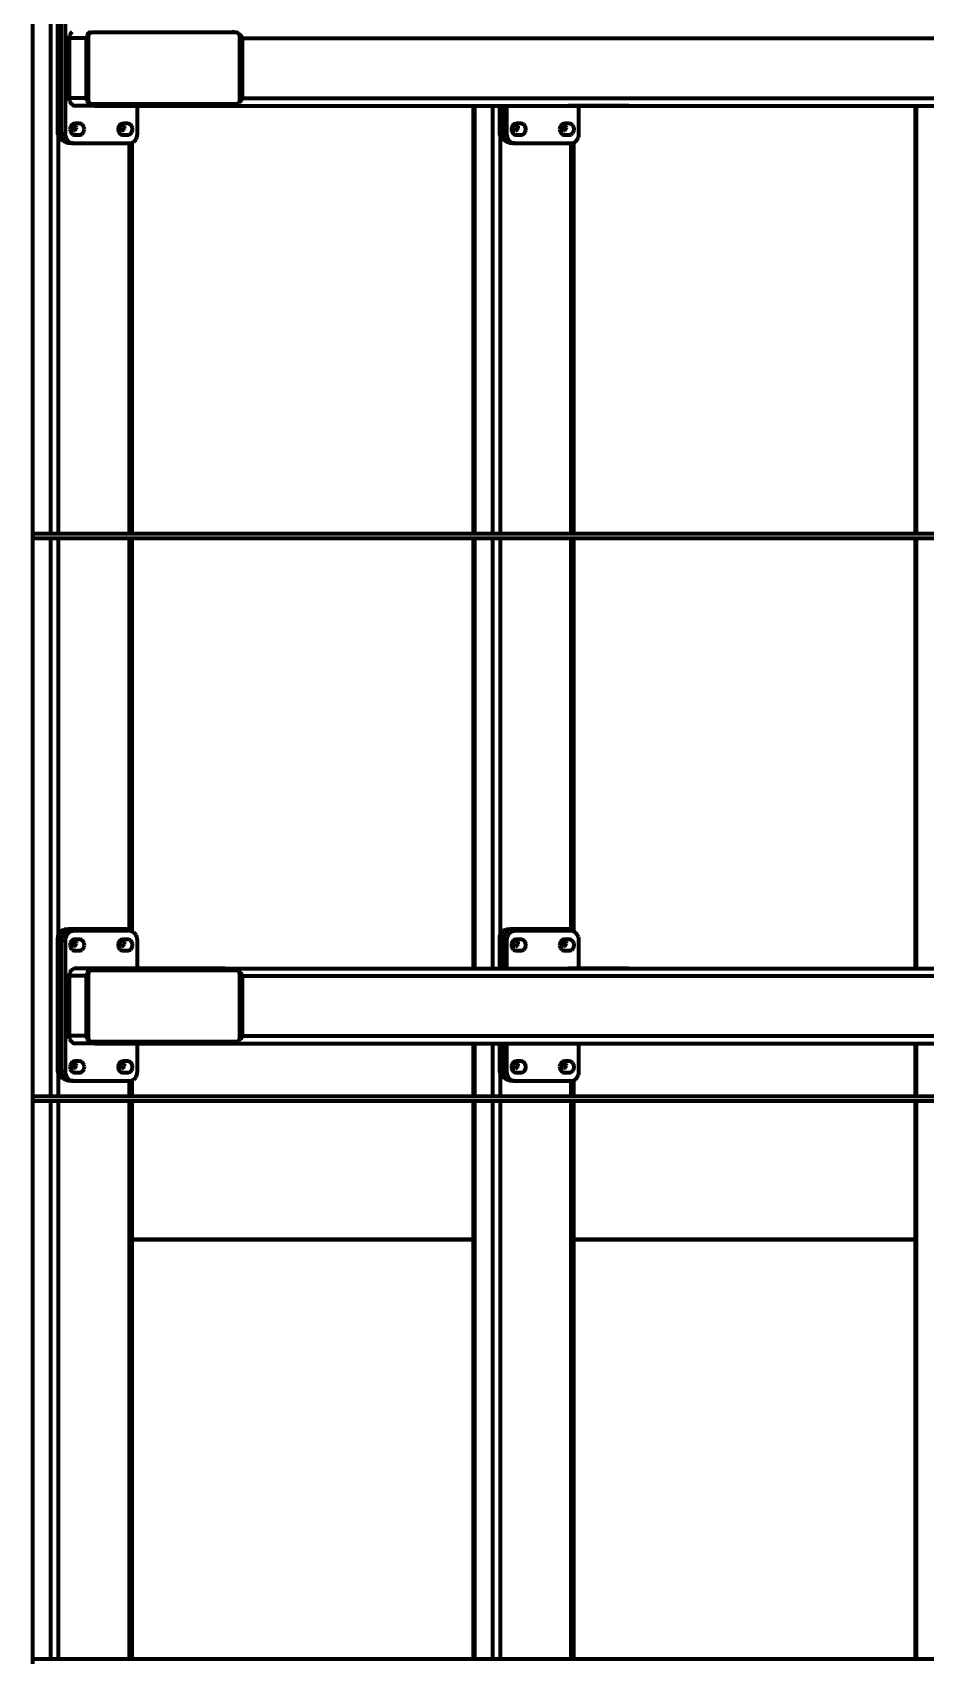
# Model space of a CAD drawing. Header units: millimetres. Extents: x 0 to 594, y 0 to 420.
# Drawn here: x 124.27 to 143.32, y 292.4 to 327.14 of the extents above; entities that cross this region are included whole.
import ezdxf

# ---------------------------------------------------------------- set-up
doc = ezdxf.new("R2010")
doc.units = ezdxf.units.MM

msp = doc.modelspace()

# ---------------------------------------------------------------- linework, layer by layer
at = {"color": 1, "lineweight": 70}
for p, q in [((124.271, 328.35), (124.271, 316.45)), ((124.662, 316.45), (124.662, 328.35)), ((124.81, 325.02), (124.81, 327.82)), ((124.882, 324.98), (124.882, 327.78)), ((124.965, 327.78), (124.965, 324.98)), ((125.053, 327.052), (125.051, 327.02)), ((125.051, 327.02), (125.051, 325.74)), ((125.415, 327.02), (125.051, 327.02)), ((125.061, 327.082), (125.053, 327.052)), ((125.074, 327.109), (125.061, 327.082)), ((125.091, 327.134), (125.074, 327.109)), ((125.112, 327.154), (125.091, 327.134)), ((125.418, 327.052), (125.415, 327.02)), ((125.415, 327.02), (125.415, 325.74)), ((125.429, 327.082), (125.418, 327.052)), ((125.446, 327.109), (125.429, 327.082)), ((125.469, 327.134), (125.446, 327.109)), ((125.461, 327.091), (125.455, 327.06)), ((125.455, 327.06), (125.455, 325.7)), ((125.478, 327.117), (125.461, 327.091)), ((125.497, 327.154), (125.469, 327.134)), ((125.504, 327.134), (125.478, 327.117)), ((125.535, 327.14), (125.504, 327.134)), ((128.615, 327.14), (125.535, 327.14)), ((126.398, 327.18), (126.398, 327.14)), ((126.398, 327.14), (126.398, 327.18)), ((128.598, 327.14), (128.533, 327.158)), ((128.645, 327.134), (128.615, 327.14)), ((128.671, 327.117), (128.645, 327.134)), ((128.688, 327.091), (128.671, 327.117)), ((128.71, 327.086), (128.681, 327.105)), ((128.695, 327.06), (128.688, 327.091)), ((128.695, 325.7), (128.695, 327.06)), ((128.731, 327.065), (128.71, 327.086)), ((128.744, 327.043), (128.731, 327.065)), ((128.749, 327.02), (128.744, 327.043)), ((128.749, 325.74), (128.749, 327.02)), ((128.749, 327.02), (159.616, 327.02)), ((125.051, 325.74), (125.053, 325.709)), ((125.415, 325.74), (125.051, 325.74)), ((125.053, 325.709), (125.061, 325.679)), ((125.061, 325.679), (125.074, 325.652)), ((125.074, 325.652), (125.091, 325.627)), ((125.091, 325.627), (125.112, 325.607)), ((125.112, 325.607), (125.135, 325.593)), ((125.135, 325.593), (125.161, 325.584)), ((125.161, 325.584), (125.188, 325.58)), ((125.601, 325.58), (125.188, 325.58)), ((125.415, 325.74), (125.418, 325.709)), ((125.418, 325.709), (125.429, 325.679)), ((125.429, 325.679), (125.446, 325.652)), ((125.446, 325.652), (125.469, 325.627)), ((125.455, 325.7), (125.461, 325.67)), ((125.461, 325.67), (125.478, 325.644)), ((125.469, 325.627), (125.497, 325.607)), ((125.478, 325.644), (125.504, 325.627)), ((125.497, 325.607), (125.53, 325.593)), ((125.504, 325.627), (125.535, 325.62)), ((125.53, 325.593), (125.565, 325.584)), ((125.535, 325.62), (128.615, 325.62)), ((125.565, 325.584), (125.601, 325.58)), ((125.601, 325.58), (126.398, 325.58)), ((126.398, 325.62), (126.398, 325.58)), ((126.398, 325.58), (126.398, 325.62)), ((126.398, 325.58), (128.302, 325.58)), ((126.508, 324.98), (126.508, 325.58)), ((128.302, 325.58), (128.382, 325.583)), ((128.302, 325.58), (159.616, 325.58)), ((128.382, 325.583), (128.46, 325.591)), ((128.46, 325.591), (128.533, 325.603)), ((128.533, 325.603), (128.598, 325.62)), ((128.615, 325.62), (128.645, 325.627)), ((128.645, 325.627), (128.671, 325.644)), ((128.671, 325.644), (128.688, 325.67)), ((128.681, 325.656), (128.71, 325.675)), ((128.688, 325.67), (128.695, 325.7)), ((128.71, 325.675), (128.731, 325.696)), ((128.731, 325.696), (128.744, 325.718)), ((128.744, 325.718), (128.749, 325.74)), ((128.749, 325.74), (159.616, 325.74)), ((133.683, 316.45), (133.683, 325.58)), ((133.7, 325.58), (133.7, 316.45)), ((134.091, 316.45), (134.091, 325.58)), ((134.239, 325.02), (134.239, 325.58)), ((134.305, 324.98), (134.305, 325.58)), ((134.387, 325.58), (134.387, 324.98)), ((136.996, 325.58), (135.707, 325.58)), ((135.93, 324.98), (135.93, 325.58)), ((143.111, 316.45), (143.111, 325.58)), ((143.129, 325.58), (143.129, 316.45)), ((125.113, 325.18), (125.098, 325.165)), ((125.128, 325.181), (125.11, 325.166)), ((125.131, 325.191), (125.113, 325.18)), ((125.149, 325.185), (125.128, 325.181)), ((125.15, 325.198), (125.131, 325.191)), ((125.171, 325.181), (125.149, 325.185)), ((125.171, 325.2), (125.15, 325.198)), ((125.273, 325.2), (125.171, 325.2)), ((125.189, 325.166), (125.171, 325.181)), ((125.293, 325.198), (125.273, 325.2)), ((125.313, 325.191), (125.293, 325.198)), ((125.331, 325.18), (125.313, 325.191)), ((125.346, 325.165), (125.331, 325.18)), ((126.142, 325.18), (126.126, 325.165)), ((126.157, 325.181), (126.139, 325.166)), ((126.16, 325.191), (126.142, 325.18)), ((126.178, 325.185), (126.157, 325.181)), ((126.179, 325.198), (126.16, 325.191)), ((126.199, 325.181), (126.178, 325.185)), ((126.199, 325.2), (126.179, 325.198)), ((126.302, 325.2), (126.199, 325.2)), ((126.217, 325.166), (126.199, 325.181)), ((126.322, 325.198), (126.302, 325.2)), ((126.341, 325.191), (126.322, 325.198)), ((126.359, 325.18), (126.341, 325.191)), ((126.375, 325.165), (126.359, 325.18)), ((134.536, 325.18), (134.52, 325.165)), ((134.553, 325.191), (134.536, 325.18)), ((134.557, 325.181), (134.539, 325.166)), ((134.573, 325.198), (134.553, 325.191)), ((134.578, 325.185), (134.557, 325.181)), ((134.593, 325.2), (134.573, 325.198)), ((134.6, 325.181), (134.578, 325.185)), ((134.696, 325.2), (134.593, 325.2)), ((134.618, 325.166), (134.6, 325.181)), ((134.716, 325.198), (134.696, 325.2)), ((134.735, 325.191), (134.716, 325.198)), ((134.753, 325.18), (134.735, 325.191)), ((134.768, 325.165), (134.753, 325.18)), ((135.564, 325.18), (135.549, 325.165)), ((135.582, 325.191), (135.564, 325.18)), ((135.586, 325.181), (135.567, 325.166)), ((135.601, 325.198), (135.582, 325.191)), ((135.607, 325.185), (135.586, 325.181)), ((135.621, 325.2), (135.601, 325.198)), ((135.628, 325.181), (135.607, 325.185)), ((135.724, 325.2), (135.621, 325.2)), ((135.646, 325.166), (135.628, 325.181)), ((135.744, 325.198), (135.724, 325.2)), ((135.764, 325.191), (135.744, 325.198)), ((135.781, 325.18), (135.764, 325.191)), ((135.797, 325.165), (135.781, 325.18)), ((124.812, 324.986), (124.81, 325.02)), ((124.81, 325.02), (124.882, 325.02)), ((124.82, 324.954), (124.812, 324.986)), ((124.832, 324.922), (124.82, 324.954)), ((124.827, 316.45), (124.827, 324.933)), ((124.848, 324.894), (124.832, 324.922)), ((124.869, 324.87), (124.848, 324.894)), ((124.892, 324.85), (124.869, 324.87)), ((124.886, 324.941), (124.882, 324.98)), ((124.882, 324.98), (124.965, 324.98)), ((124.895, 324.904), (124.886, 324.941)), ((124.918, 324.834), (124.892, 324.85)), ((124.911, 324.869), (124.895, 324.904)), ((124.933, 324.839), (124.911, 324.869)), ((124.946, 324.825), (124.918, 324.834)), ((124.959, 324.814), (124.933, 324.839)), ((124.965, 324.98), (124.968, 324.941)), ((124.968, 324.941), (124.978, 324.904)), ((124.978, 324.904), (124.994, 324.869)), ((124.994, 324.869), (125.015, 324.839)), ((125.015, 324.839), (125.041, 324.814)), ((125.07, 325.104), (125.068, 325.08)), ((125.068, 325.08), (125.07, 325.057)), ((125.076, 325.126), (125.07, 325.104)), ((125.07, 325.057), (125.076, 325.035)), ((125.085, 325.147), (125.076, 325.126)), ((125.076, 325.035), (125.085, 325.014)), ((125.098, 325.165), (125.085, 325.147)), ((125.085, 325.014), (125.098, 324.996)), ((125.098, 325.145), (125.094, 325.12)), ((125.094, 325.12), (125.098, 325.096)), ((125.11, 325.166), (125.098, 325.145)), ((125.098, 325.096), (125.11, 325.075)), ((125.098, 324.996), (125.113, 324.981)), ((125.108, 325.164), (125.119, 325.144)), ((125.119, 325.097), (125.108, 325.077)), ((125.11, 325.075), (125.128, 325.06)), ((125.113, 324.981), (125.131, 324.97)), ((125.119, 325.144), (125.123, 325.12)), ((125.123, 325.12), (125.119, 325.097)), ((125.128, 325.06), (125.149, 325.055)), ((125.131, 324.97), (125.15, 324.963)), ((125.149, 325.055), (125.171, 325.06)), ((125.15, 324.963), (125.171, 324.96)), ((125.171, 325.06), (125.189, 325.075)), ((125.171, 324.96), (125.273, 324.96)), ((125.201, 325.145), (125.189, 325.166)), ((125.189, 325.075), (125.201, 325.096)), ((125.205, 325.12), (125.201, 325.145)), ((125.201, 325.096), (125.205, 325.12)), ((125.273, 324.96), (125.293, 324.963)), ((125.293, 324.963), (125.313, 324.97)), ((125.313, 324.97), (125.331, 324.981)), ((125.331, 324.981), (125.346, 324.996)), ((125.359, 325.147), (125.346, 325.165)), ((125.346, 324.996), (125.359, 325.014)), ((125.368, 325.126), (125.359, 325.147)), ((125.359, 325.014), (125.368, 325.035)), ((125.374, 325.104), (125.368, 325.126)), ((125.368, 325.035), (125.374, 325.057)), ((125.376, 325.08), (125.374, 325.104)), ((125.374, 325.057), (125.376, 325.08)), ((126.098, 325.104), (126.096, 325.08)), ((126.096, 325.08), (126.098, 325.057)), ((126.104, 325.126), (126.098, 325.104)), ((126.098, 325.057), (126.104, 325.035)), ((126.114, 325.147), (126.104, 325.126)), ((126.104, 325.035), (126.114, 325.014)), ((126.126, 325.165), (126.114, 325.147)), ((126.114, 325.014), (126.126, 324.996)), ((126.127, 325.145), (126.122, 325.12)), ((126.122, 325.12), (126.127, 325.096)), ((126.126, 324.996), (126.142, 324.981)), ((126.139, 325.166), (126.127, 325.145)), ((126.127, 325.096), (126.139, 325.075)), ((126.137, 325.164), (126.148, 325.144)), ((126.148, 325.097), (126.137, 325.077)), ((126.139, 325.075), (126.157, 325.06)), ((126.142, 324.981), (126.16, 324.97)), ((126.148, 325.144), (126.151, 325.12)), ((126.151, 325.12), (126.148, 325.097)), ((126.157, 325.06), (126.178, 325.055)), ((126.16, 324.97), (126.179, 324.963)), ((126.178, 325.055), (126.199, 325.06)), ((126.179, 324.963), (126.199, 324.96)), ((126.199, 325.06), (126.217, 325.075)), ((126.199, 324.96), (126.302, 324.96)), ((126.229, 325.145), (126.217, 325.166)), ((126.217, 325.075), (126.229, 325.096)), ((126.234, 325.12), (126.229, 325.145)), ((126.229, 325.096), (126.234, 325.12)), ((126.302, 324.96), (126.322, 324.963)), ((126.322, 324.963), (126.341, 324.97)), ((126.341, 324.97), (126.359, 324.981)), ((126.359, 324.981), (126.375, 324.996)), ((126.388, 325.147), (126.375, 325.165)), ((126.375, 324.996), (126.388, 325.014)), ((126.397, 325.126), (126.388, 325.147)), ((126.388, 325.014), (126.397, 325.035)), ((126.403, 325.104), (126.397, 325.126)), ((126.397, 325.035), (126.403, 325.057)), ((126.405, 325.08), (126.403, 325.104)), ((126.403, 325.057), (126.405, 325.08)), ((126.432, 324.814), (126.458, 324.839)), ((126.458, 324.839), (126.479, 324.869)), ((126.479, 324.869), (126.495, 324.904)), ((126.495, 324.904), (126.504, 324.941)), ((126.504, 324.941), (126.508, 324.98)), ((134.241, 324.988), (134.239, 325.02)), ((134.239, 325.02), (134.305, 325.02)), ((134.248, 324.956), (134.241, 324.988)), ((134.259, 324.926), (134.248, 324.956)), ((134.256, 316.45), (134.256, 324.933)), ((134.274, 324.899), (134.259, 324.926)), ((134.293, 324.874), (134.274, 324.899)), ((134.315, 324.854), (134.293, 324.874)), ((134.308, 324.941), (134.305, 324.98)), ((134.305, 324.98), (134.387, 324.98)), ((134.318, 324.904), (134.308, 324.941)), ((134.339, 324.838), (134.315, 324.854)), ((134.333, 324.869), (134.318, 324.904)), ((134.355, 324.839), (134.333, 324.869)), ((134.366, 324.827), (134.339, 324.838)), ((134.381, 324.814), (134.355, 324.839)), ((134.387, 324.98), (134.39, 324.941)), ((134.39, 324.941), (134.4, 324.904)), ((134.4, 324.904), (134.416, 324.869)), ((134.416, 324.869), (134.437, 324.839)), ((134.437, 324.839), (134.463, 324.814)), ((134.492, 325.104), (134.49, 325.08)), ((134.49, 325.08), (134.492, 325.057)), ((134.498, 325.126), (134.492, 325.104)), ((134.492, 325.057), (134.498, 325.035)), ((134.507, 325.147), (134.498, 325.126)), ((134.498, 325.035), (134.507, 325.014)), ((134.52, 325.165), (134.507, 325.147)), ((134.507, 325.014), (134.52, 324.996)), ((134.52, 324.996), (134.536, 324.981)), ((134.527, 325.145), (134.523, 325.12)), ((134.523, 325.12), (134.527, 325.096)), ((134.539, 325.166), (134.527, 325.145)), ((134.527, 325.096), (134.539, 325.075)), ((134.536, 324.981), (134.553, 324.97)), ((134.537, 325.164), (134.548, 325.144)), ((134.548, 325.097), (134.537, 325.077)), ((134.539, 325.075), (134.557, 325.06)), ((134.548, 325.144), (134.552, 325.12)), ((134.552, 325.12), (134.548, 325.097)), ((134.553, 324.97), (134.573, 324.963)), ((134.557, 325.06), (134.578, 325.055)), ((134.573, 324.963), (134.593, 324.96)), ((134.578, 325.055), (134.6, 325.06)), ((134.593, 324.96), (134.696, 324.96)), ((134.6, 325.06), (134.618, 325.075)), ((134.63, 325.145), (134.618, 325.166)), ((134.618, 325.075), (134.63, 325.096)), ((134.634, 325.12), (134.63, 325.145)), ((134.63, 325.096), (134.634, 325.12)), ((134.696, 324.96), (134.716, 324.963)), ((134.716, 324.963), (134.735, 324.97)), ((134.735, 324.97), (134.753, 324.981)), ((134.753, 324.981), (134.768, 324.996)), ((134.781, 325.147), (134.768, 325.165)), ((134.768, 324.996), (134.781, 325.014)), ((134.791, 325.126), (134.781, 325.147)), ((134.781, 325.014), (134.791, 325.035)), ((134.796, 325.104), (134.791, 325.126)), ((134.791, 325.035), (134.796, 325.057)), ((134.798, 325.08), (134.796, 325.104)), ((134.796, 325.057), (134.798, 325.08)), ((135.52, 325.104), (135.518, 325.08)), ((135.518, 325.08), (135.52, 325.057)), ((135.526, 325.126), (135.52, 325.104)), ((135.52, 325.057), (135.526, 325.035)), ((135.536, 325.147), (135.526, 325.126)), ((135.526, 325.035), (135.536, 325.014)), ((135.549, 325.165), (135.536, 325.147)), ((135.536, 325.014), (135.549, 324.996)), ((135.549, 324.996), (135.564, 324.981)), ((135.555, 325.145), (135.551, 325.12)), ((135.551, 325.12), (135.555, 325.096)), ((135.567, 325.166), (135.555, 325.145)), ((135.555, 325.096), (135.567, 325.075)), ((135.564, 324.981), (135.582, 324.97)), ((135.566, 325.164), (135.576, 325.144)), ((135.576, 325.097), (135.566, 325.077)), ((135.567, 325.075), (135.586, 325.06)), ((135.576, 325.144), (135.58, 325.12)), ((135.58, 325.12), (135.576, 325.097)), ((135.582, 324.97), (135.601, 324.963)), ((135.586, 325.06), (135.607, 325.055)), ((135.601, 324.963), (135.621, 324.96)), ((135.607, 325.055), (135.628, 325.06)), ((135.621, 324.96), (135.724, 324.96)), ((135.628, 325.06), (135.646, 325.075)), ((135.658, 325.145), (135.646, 325.166)), ((135.646, 325.075), (135.658, 325.096)), ((135.663, 325.12), (135.658, 325.145)), ((135.658, 325.096), (135.663, 325.12)), ((135.724, 324.96), (135.744, 324.963)), ((135.744, 324.963), (135.764, 324.97)), ((135.764, 324.97), (135.781, 324.981)), ((135.781, 324.981), (135.797, 324.996)), ((135.81, 325.147), (135.797, 325.165)), ((135.797, 324.996), (135.81, 325.014)), ((135.819, 325.126), (135.81, 325.147)), ((135.81, 325.014), (135.819, 325.035)), ((135.825, 325.104), (135.819, 325.126)), ((135.819, 325.035), (135.825, 325.057)), ((135.827, 325.08), (135.825, 325.104)), ((135.825, 325.057), (135.827, 325.08)), ((135.854, 324.814), (135.88, 324.839)), ((135.88, 324.839), (135.901, 324.869)), ((135.901, 324.869), (135.917, 324.904)), ((135.917, 324.904), (135.927, 324.941)), ((135.927, 324.941), (135.93, 324.98)), ((124.988, 324.796), (124.959, 324.814)), ((125.02, 324.784), (124.988, 324.796)), ((125.054, 324.78), (125.02, 324.784)), ((125.041, 324.814), (125.071, 324.796)), ((125.136, 324.78), (125.054, 324.78)), ((125.071, 324.796), (125.103, 324.784)), ((125.103, 324.784), (125.136, 324.78)), ((125.136, 324.78), (126.336, 324.78)), ((126.254, 324.78), (126.254, 324.78)), ((126.336, 324.78), (126.37, 324.784)), ((126.336, 316.45), (126.336, 324.78)), ((126.37, 324.784), (126.402, 324.796)), ((126.377, 316.45), (126.377, 324.786)), ((126.394, 316.45), (126.394, 324.792)), ((126.402, 324.796), (126.432, 324.814)), ((134.41, 324.796), (134.381, 324.814)), ((134.443, 324.784), (134.41, 324.796)), ((134.476, 324.78), (134.443, 324.784)), ((134.463, 324.814), (134.493, 324.796)), ((134.558, 324.78), (134.476, 324.78)), ((134.493, 324.796), (134.525, 324.784)), ((134.525, 324.784), (134.558, 324.78)), ((134.558, 324.78), (135.758, 324.78)), ((135.676, 324.78), (135.676, 324.78)), ((135.758, 324.78), (135.792, 324.784)), ((135.764, 316.45), (135.764, 324.781)), ((135.792, 324.784), (135.824, 324.796)), ((135.805, 316.45), (135.805, 324.788)), ((135.823, 316.45), (135.823, 324.795)), ((135.824, 324.796), (135.854, 324.814)), ((149.062, 316.45), (124.27, 316.45)), ((124.27, 316.45), (124.27, 316.35)), ((149.062, 316.35), (124.27, 316.35)), ((124.271, 316.35), (124.271, 304.45)), ((124.662, 304.45), (124.662, 316.35)), ((124.827, 307.908), (124.827, 316.35)), ((126.336, 308.002), (126.336, 316.35)), ((126.377, 307.975), (126.377, 316.35)), ((126.394, 307.969), (126.394, 316.35)), ((133.683, 307.18), (133.683, 316.35)), ((133.7, 316.35), (133.7, 307.18)), ((134.091, 307.18), (134.091, 316.35)), ((134.256, 307.908), (134.256, 316.35)), ((135.764, 308.002), (135.764, 316.35)), ((135.805, 307.973), (135.805, 316.35)), ((135.823, 307.966), (135.823, 316.35)), ((143.111, 307.18), (143.111, 316.35)), ((143.129, 316.35), (143.129, 307.18)), ((124.81, 307.82), (124.813, 307.859)), ((124.81, 305.02), (124.81, 307.82)), ((124.886, 307.82), (124.81, 307.82)), ((124.813, 307.859), (124.823, 307.897)), ((124.823, 307.897), (124.839, 307.932)), ((124.839, 307.932), (124.86, 307.962)), ((124.86, 307.962), (124.886, 307.987)), ((124.882, 307.78), (124.886, 307.819)), ((124.886, 307.987), (124.916, 308.005)), ((124.886, 307.819), (124.895, 307.857)), ((124.895, 307.857), (124.911, 307.892)), ((124.903, 307.889), (124.895, 307.855)), ((124.915, 307.92), (124.903, 307.889)), ((124.911, 307.892), (124.933, 307.922)), ((124.932, 307.949), (124.915, 307.92)), ((124.916, 308.005), (124.948, 308.017)), ((124.953, 307.974), (124.932, 307.949)), ((124.933, 307.922), (124.959, 307.947)), ((124.948, 308.017), (124.981, 308.02)), ((124.978, 307.994), (124.953, 307.974)), ((124.959, 307.947), (124.988, 307.965)), ((124.968, 307.819), (124.965, 307.78)), ((124.978, 307.857), (124.968, 307.819)), ((125.005, 308.008), (124.978, 307.994)), ((124.994, 307.892), (124.978, 307.857)), ((124.981, 308.02), (125.064, 308.02)), ((124.988, 307.965), (125.02, 307.977)), ((125.015, 307.922), (124.994, 307.892)), ((125.034, 308.017), (125.005, 308.008)), ((125.041, 307.947), (125.015, 307.922)), ((125.02, 307.977), (125.054, 307.98)), ((125.064, 308.02), (125.034, 308.017)), ((125.071, 307.965), (125.041, 307.947)), ((125.054, 307.98), (125.136, 307.98)), ((126.264, 308.02), (125.064, 308.02)), ((125.103, 307.977), (125.071, 307.965)), ((125.136, 307.98), (125.103, 307.977)), ((126.336, 307.98), (125.136, 307.98)), ((126.293, 308.018), (126.264, 308.02)), ((126.321, 308.009), (126.293, 308.018)), ((126.347, 307.995), (126.321, 308.009)), ((126.37, 307.977), (126.336, 307.98)), ((126.371, 307.976), (126.347, 307.995)), ((126.402, 307.965), (126.37, 307.977)), ((126.432, 307.947), (126.402, 307.965)), ((126.458, 307.922), (126.432, 307.947)), ((126.479, 307.892), (126.458, 307.922)), ((126.495, 307.857), (126.479, 307.892)), ((126.504, 307.819), (126.495, 307.857)), ((126.508, 307.78), (126.504, 307.819)), ((134.239, 307.82), (134.242, 307.859)), ((134.239, 307.18), (134.239, 307.82)), ((134.308, 307.82), (134.239, 307.82)), ((134.242, 307.859), (134.252, 307.897)), ((134.252, 307.897), (134.268, 307.932)), ((134.268, 307.932), (134.289, 307.962)), ((134.289, 307.962), (134.315, 307.987)), ((134.305, 307.78), (134.306, 307.808)), ((134.306, 307.808), (134.311, 307.836)), ((134.311, 307.836), (134.319, 307.862)), ((134.315, 307.987), (134.345, 308.005)), ((134.319, 307.862), (134.331, 307.887)), ((134.324, 307.859), (134.321, 307.82)), ((134.334, 307.897), (134.324, 307.859)), ((134.35, 307.932), (134.334, 307.897)), ((134.345, 308.005), (134.377, 308.017)), ((134.371, 307.962), (134.35, 307.932)), ((134.397, 307.987), (134.371, 307.962)), ((134.377, 308.017), (134.41, 308.02)), ((134.39, 307.819), (134.387, 307.78)), ((134.4, 307.857), (134.39, 307.819)), ((134.427, 308.005), (134.397, 307.987)), ((134.416, 307.892), (134.4, 307.857)), ((134.41, 308.02), (134.493, 308.02)), ((134.437, 307.922), (134.416, 307.892)), ((134.459, 308.017), (134.427, 308.005)), ((134.463, 307.947), (134.437, 307.922)), ((134.493, 308.02), (134.459, 308.017)), ((134.493, 307.965), (134.463, 307.947)), ((134.476, 307.98), (134.558, 307.98)), ((135.693, 308.02), (134.493, 308.02)), ((134.525, 307.977), (134.493, 307.965)), ((134.558, 307.98), (134.525, 307.977)), ((135.758, 307.98), (134.558, 307.98)), ((135.722, 308.017), (135.693, 308.02)), ((135.751, 308.008), (135.722, 308.017)), ((135.778, 307.994), (135.751, 308.008)), ((135.792, 307.977), (135.758, 307.98)), ((135.803, 307.974), (135.778, 307.994)), ((135.824, 307.965), (135.792, 307.977)), ((135.854, 307.947), (135.824, 307.965)), ((135.88, 307.922), (135.854, 307.947)), ((135.901, 307.892), (135.88, 307.922)), ((135.917, 307.857), (135.901, 307.892)), ((135.927, 307.819), (135.917, 307.857)), ((135.93, 307.78), (135.927, 307.819)), ((124.882, 304.98), (124.882, 307.78)), ((124.965, 307.78), (124.882, 307.78)), ((124.965, 307.78), (124.965, 304.98)), ((125.07, 307.704), (125.068, 307.68)), ((125.068, 307.68), (125.07, 307.657)), ((125.076, 307.726), (125.07, 307.704)), ((125.07, 307.657), (125.076, 307.635)), ((125.085, 307.747), (125.076, 307.726)), ((125.076, 307.635), (125.085, 307.614)), ((125.098, 307.765), (125.085, 307.747)), ((125.085, 307.614), (125.098, 307.596)), ((125.098, 307.745), (125.094, 307.72)), ((125.094, 307.72), (125.098, 307.696)), ((125.113, 307.78), (125.098, 307.765)), ((125.11, 307.766), (125.098, 307.745)), ((125.098, 307.696), (125.11, 307.675)), ((125.098, 307.596), (125.113, 307.581)), ((125.108, 307.764), (125.119, 307.744)), ((125.119, 307.697), (125.108, 307.677)), ((125.128, 307.781), (125.11, 307.766)), ((125.11, 307.675), (125.128, 307.66)), ((125.131, 307.791), (125.113, 307.78)), ((125.113, 307.581), (125.131, 307.57)), ((125.119, 307.744), (125.123, 307.72)), ((125.123, 307.72), (125.119, 307.697)), ((125.149, 307.785), (125.128, 307.781)), ((125.128, 307.66), (125.149, 307.655)), ((125.15, 307.798), (125.131, 307.791)), ((125.131, 307.57), (125.15, 307.563)), ((125.171, 307.781), (125.149, 307.785)), ((125.149, 307.655), (125.171, 307.66)), ((125.171, 307.8), (125.15, 307.798)), ((125.15, 307.563), (125.171, 307.56)), ((125.273, 307.8), (125.171, 307.8)), ((125.189, 307.766), (125.171, 307.781)), ((125.171, 307.66), (125.189, 307.675)), ((125.171, 307.56), (125.273, 307.56)), ((125.201, 307.745), (125.189, 307.766)), ((125.189, 307.675), (125.201, 307.696)), ((125.205, 307.72), (125.201, 307.745)), ((125.201, 307.696), (125.205, 307.72)), ((125.293, 307.798), (125.273, 307.8)), ((125.273, 307.56), (125.293, 307.563)), ((125.313, 307.791), (125.293, 307.798)), ((125.293, 307.563), (125.313, 307.57)), ((125.331, 307.78), (125.313, 307.791)), ((125.313, 307.57), (125.331, 307.581)), ((125.346, 307.765), (125.331, 307.78)), ((125.331, 307.581), (125.346, 307.596)), ((125.359, 307.747), (125.346, 307.765)), ((125.346, 307.596), (125.359, 307.614)), ((125.368, 307.726), (125.359, 307.747)), ((125.359, 307.614), (125.368, 307.635)), ((125.374, 307.704), (125.368, 307.726)), ((125.368, 307.635), (125.374, 307.657)), ((125.376, 307.68), (125.374, 307.704)), ((125.374, 307.657), (125.376, 307.68)), ((126.098, 307.704), (126.096, 307.68)), ((126.096, 307.68), (126.098, 307.657)), ((126.104, 307.726), (126.098, 307.704)), ((126.098, 307.657), (126.104, 307.635)), ((126.114, 307.747), (126.104, 307.726)), ((126.104, 307.635), (126.114, 307.614)), ((126.126, 307.765), (126.114, 307.747)), ((126.114, 307.614), (126.126, 307.596)), ((126.127, 307.745), (126.122, 307.72)), ((126.122, 307.72), (126.127, 307.696)), ((126.142, 307.78), (126.126, 307.765)), ((126.126, 307.596), (126.142, 307.581)), ((126.139, 307.766), (126.127, 307.745)), ((126.127, 307.696), (126.139, 307.675)), ((126.137, 307.764), (126.148, 307.744)), ((126.148, 307.697), (126.137, 307.677)), ((126.157, 307.781), (126.139, 307.766)), ((126.139, 307.675), (126.157, 307.66)), ((126.16, 307.791), (126.142, 307.78)), ((126.142, 307.581), (126.16, 307.57)), ((126.148, 307.744), (126.151, 307.72)), ((126.151, 307.72), (126.148, 307.697)), ((126.178, 307.785), (126.157, 307.781)), ((126.157, 307.66), (126.178, 307.655)), ((126.179, 307.798), (126.16, 307.791)), ((126.16, 307.57), (126.179, 307.563)), ((126.199, 307.781), (126.178, 307.785)), ((126.178, 307.655), (126.199, 307.66)), ((126.199, 307.8), (126.179, 307.798)), ((126.179, 307.563), (126.199, 307.56)), ((126.302, 307.8), (126.199, 307.8)), ((126.217, 307.766), (126.199, 307.781)), ((126.199, 307.66), (126.217, 307.675)), ((126.199, 307.56), (126.302, 307.56)), ((126.229, 307.745), (126.217, 307.766)), ((126.217, 307.675), (126.229, 307.696)), ((126.234, 307.72), (126.229, 307.745)), ((126.229, 307.696), (126.234, 307.72)), ((126.322, 307.798), (126.302, 307.8)), ((126.302, 307.56), (126.322, 307.563)), ((126.341, 307.791), (126.322, 307.798)), ((126.322, 307.563), (126.341, 307.57)), ((126.359, 307.78), (126.341, 307.791)), ((126.341, 307.57), (126.359, 307.581)), ((126.375, 307.765), (126.359, 307.78)), ((126.359, 307.581), (126.375, 307.596)), ((126.388, 307.747), (126.375, 307.765)), ((126.375, 307.596), (126.388, 307.614)), ((126.397, 307.726), (126.388, 307.747)), ((126.388, 307.614), (126.397, 307.635)), ((126.403, 307.704), (126.397, 307.726)), ((126.397, 307.635), (126.403, 307.657)), ((126.405, 307.68), (126.403, 307.704)), ((126.403, 307.657), (126.405, 307.68)), ((126.508, 307.18), (126.508, 307.78)), ((134.305, 307.18), (134.305, 307.78)), ((134.387, 307.78), (134.305, 307.78)), ((134.387, 307.78), (134.387, 307.18)), ((134.492, 307.704), (134.49, 307.68)), ((134.49, 307.68), (134.492, 307.657)), ((134.498, 307.726), (134.492, 307.704)), ((134.492, 307.657), (134.498, 307.635)), ((134.507, 307.747), (134.498, 307.726)), ((134.498, 307.635), (134.507, 307.614)), ((134.52, 307.765), (134.507, 307.747)), ((134.507, 307.614), (134.52, 307.596)), ((134.536, 307.78), (134.52, 307.765)), ((134.52, 307.596), (134.536, 307.581)), ((134.527, 307.745), (134.523, 307.72)), ((134.523, 307.72), (134.527, 307.696)), ((134.539, 307.766), (134.527, 307.745)), ((134.527, 307.696), (134.539, 307.675)), ((134.553, 307.791), (134.536, 307.78)), ((134.536, 307.581), (134.553, 307.57)), ((134.537, 307.764), (134.548, 307.744)), ((134.548, 307.697), (134.537, 307.677)), ((134.557, 307.781), (134.539, 307.766)), ((134.539, 307.675), (134.557, 307.66)), ((134.548, 307.744), (134.552, 307.72)), ((134.552, 307.72), (134.548, 307.697)), ((134.573, 307.798), (134.553, 307.791)), ((134.553, 307.57), (134.573, 307.563)), ((134.578, 307.785), (134.557, 307.781)), ((134.557, 307.66), (134.578, 307.655)), ((134.593, 307.8), (134.573, 307.798)), ((134.573, 307.563), (134.593, 307.56)), ((134.6, 307.781), (134.578, 307.785)), ((134.578, 307.655), (134.6, 307.66)), ((134.696, 307.8), (134.593, 307.8)), ((134.593, 307.56), (134.696, 307.56)), ((134.618, 307.766), (134.6, 307.781)), ((134.6, 307.66), (134.618, 307.675)), ((134.63, 307.745), (134.618, 307.766)), ((134.618, 307.675), (134.63, 307.696)), ((134.634, 307.72), (134.63, 307.745)), ((134.63, 307.696), (134.634, 307.72)), ((134.716, 307.798), (134.696, 307.8)), ((134.696, 307.56), (134.716, 307.563)), ((134.735, 307.791), (134.716, 307.798)), ((134.716, 307.563), (134.735, 307.57)), ((134.753, 307.78), (134.735, 307.791)), ((134.735, 307.57), (134.753, 307.581)), ((134.768, 307.765), (134.753, 307.78)), ((134.753, 307.581), (134.768, 307.596)), ((134.781, 307.747), (134.768, 307.765)), ((134.768, 307.596), (134.781, 307.614)), ((134.791, 307.726), (134.781, 307.747)), ((134.781, 307.614), (134.791, 307.635)), ((134.796, 307.704), (134.791, 307.726)), ((134.791, 307.635), (134.796, 307.657)), ((134.798, 307.68), (134.796, 307.704)), ((134.796, 307.657), (134.798, 307.68)), ((135.52, 307.704), (135.518, 307.68)), ((135.518, 307.68), (135.52, 307.657)), ((135.526, 307.726), (135.52, 307.704)), ((135.52, 307.657), (135.526, 307.635)), ((135.536, 307.747), (135.526, 307.726)), ((135.526, 307.635), (135.536, 307.614)), ((135.549, 307.765), (135.536, 307.747)), ((135.536, 307.614), (135.549, 307.596)), ((135.564, 307.78), (135.549, 307.765)), ((135.549, 307.596), (135.564, 307.581)), ((135.555, 307.745), (135.551, 307.72)), ((135.551, 307.72), (135.555, 307.696)), ((135.567, 307.766), (135.555, 307.745)), ((135.555, 307.696), (135.567, 307.675)), ((135.582, 307.791), (135.564, 307.78)), ((135.564, 307.581), (135.582, 307.57)), ((135.566, 307.764), (135.576, 307.744)), ((135.576, 307.697), (135.566, 307.677)), ((135.586, 307.781), (135.567, 307.766)), ((135.567, 307.675), (135.586, 307.66)), ((135.576, 307.744), (135.58, 307.72)), ((135.58, 307.72), (135.576, 307.697)), ((135.601, 307.798), (135.582, 307.791)), ((135.582, 307.57), (135.601, 307.563)), ((135.607, 307.785), (135.586, 307.781)), ((135.586, 307.66), (135.607, 307.655)), ((135.621, 307.8), (135.601, 307.798)), ((135.601, 307.563), (135.621, 307.56)), ((135.628, 307.781), (135.607, 307.785)), ((135.607, 307.655), (135.628, 307.66)), ((135.724, 307.8), (135.621, 307.8)), ((135.621, 307.56), (135.724, 307.56)), ((135.646, 307.766), (135.628, 307.781)), ((135.628, 307.66), (135.646, 307.675)), ((135.658, 307.745), (135.646, 307.766)), ((135.646, 307.675), (135.658, 307.696)), ((135.663, 307.72), (135.658, 307.745)), ((135.658, 307.696), (135.663, 307.72)), ((135.744, 307.798), (135.724, 307.8)), ((135.724, 307.56), (135.744, 307.563)), ((135.764, 307.791), (135.744, 307.798)), ((135.744, 307.563), (135.764, 307.57)), ((135.781, 307.78), (135.764, 307.791)), ((135.764, 307.57), (135.781, 307.581)), ((135.797, 307.765), (135.781, 307.78)), ((135.781, 307.581), (135.797, 307.596)), ((135.81, 307.747), (135.797, 307.765)), ((135.797, 307.596), (135.81, 307.614)), ((135.819, 307.726), (135.81, 307.747)), ((135.81, 307.614), (135.819, 307.635)), ((135.825, 307.704), (135.819, 307.726)), ((135.819, 307.635), (135.825, 307.657)), ((135.827, 307.68), (135.825, 307.704)), ((135.825, 307.657), (135.827, 307.68)), ((135.93, 307.18), (135.93, 307.78)), ((125.074, 307.109), (125.061, 307.082)), ((125.091, 307.134), (125.074, 307.109)), ((125.112, 307.154), (125.091, 307.134)), ((125.135, 307.168), (125.112, 307.154)), ((125.161, 307.177), (125.135, 307.168)), ((125.188, 307.18), (125.161, 307.177)), ((125.601, 307.18), (125.188, 307.18)), ((125.446, 307.109), (125.429, 307.082)), ((125.469, 307.134), (125.446, 307.109)), ((125.478, 307.117), (125.461, 307.091)), ((125.497, 307.154), (125.469, 307.134)), ((125.504, 307.134), (125.478, 307.117)), ((125.53, 307.168), (125.497, 307.154)), ((125.535, 307.14), (125.504, 307.134)), ((125.565, 307.177), (125.53, 307.168)), ((128.615, 307.14), (125.535, 307.14)), ((125.601, 307.18), (125.565, 307.177)), ((126.398, 307.18), (125.601, 307.18)), ((126.398, 307.18), (126.398, 307.14)), ((128.302, 307.18), (126.398, 307.18)), ((126.398, 307.14), (126.398, 307.18)), ((128.382, 307.178), (128.302, 307.18)), ((128.302, 307.18), (159.616, 307.18)), ((128.46, 307.17), (128.382, 307.178)), ((128.533, 307.158), (128.46, 307.17)), ((128.598, 307.14), (128.533, 307.158)), ((128.645, 307.134), (128.615, 307.14)), ((128.671, 307.117), (128.645, 307.134)), ((128.688, 307.091), (128.671, 307.117)), ((134.61, 307.18), (134.61, 307.18)), ((136.996, 307.18), (135.707, 307.18)), ((125.053, 307.052), (125.051, 307.02)), ((125.051, 307.02), (125.051, 305.74)), ((125.415, 307.02), (125.051, 307.02)), ((125.061, 307.082), (125.053, 307.052)), ((125.418, 307.052), (125.415, 307.02)), ((125.415, 307.02), (125.415, 305.74)), ((125.429, 307.082), (125.418, 307.052)), ((125.461, 307.091), (125.455, 307.06)), ((125.455, 307.06), (125.455, 305.7)), ((128.71, 307.086), (128.681, 307.105)), ((128.695, 307.06), (128.688, 307.091)), ((128.695, 305.7), (128.695, 307.06)), ((128.731, 307.065), (128.71, 307.086)), ((128.744, 307.043), (128.731, 307.065)), ((128.749, 307.02), (128.744, 307.043)), ((128.749, 305.74), (128.749, 307.02)), ((128.749, 307.02), (159.616, 307.02)), ((125.051, 305.74), (125.053, 305.709)), ((125.415, 305.74), (125.051, 305.74)), ((125.415, 305.74), (125.418, 305.709)), ((128.744, 305.718), (128.749, 305.74)), ((128.749, 305.74), (159.616, 305.74)), ((125.053, 305.709), (125.061, 305.679)), ((125.061, 305.679), (125.074, 305.652)), ((125.074, 305.652), (125.091, 305.627)), ((125.091, 305.627), (125.112, 305.607)), ((125.112, 305.607), (125.135, 305.593)), ((125.135, 305.593), (125.161, 305.584)), ((125.161, 305.584), (125.188, 305.58)), ((125.601, 305.58), (125.188, 305.58)), ((125.418, 305.709), (125.429, 305.679)), ((125.429, 305.679), (125.446, 305.652)), ((125.446, 305.652), (125.469, 305.627)), ((125.455, 305.7), (125.461, 305.67)), ((125.461, 305.67), (125.478, 305.644)), ((125.469, 305.627), (125.497, 305.607)), ((125.478, 305.644), (125.504, 305.627)), ((125.497, 305.607), (125.53, 305.593)), ((125.504, 305.627), (125.535, 305.62)), ((125.53, 305.593), (125.565, 305.584)), ((125.535, 305.62), (128.615, 305.62)), ((125.565, 305.584), (125.601, 305.58)), ((125.601, 305.58), (126.398, 305.58)), ((126.398, 305.62), (126.398, 305.58)), ((126.398, 305.58), (126.398, 305.62)), ((126.398, 305.58), (128.302, 305.58)), ((126.508, 304.98), (126.508, 305.58)), ((128.302, 305.58), (128.382, 305.583)), ((128.302, 305.58), (159.616, 305.58)), ((128.382, 305.583), (128.46, 305.591)), ((128.46, 305.591), (128.533, 305.603)), ((128.533, 305.603), (128.598, 305.62)), ((128.615, 305.62), (128.645, 305.627)), ((128.645, 305.627), (128.671, 305.644)), ((128.671, 305.644), (128.688, 305.67)), ((128.681, 305.656), (128.71, 305.675)), ((128.688, 305.67), (128.695, 305.7)), ((128.71, 305.675), (128.731, 305.696)), ((128.731, 305.696), (128.744, 305.718)), ((133.683, 304.45), (133.683, 305.58)), ((133.7, 305.58), (133.7, 304.45)), ((134.091, 304.45), (134.091, 305.58)), ((134.239, 305.02), (134.239, 305.58)), ((134.305, 304.98), (134.305, 305.58)), ((134.387, 305.58), (134.387, 304.98)), ((135.93, 304.98), (135.93, 305.58)), ((143.111, 304.45), (143.111, 305.58)), ((143.129, 305.58), (143.129, 304.45)), ((125.07, 305.104), (125.068, 305.08)), ((125.068, 305.08), (125.07, 305.057)), ((125.076, 305.126), (125.07, 305.104)), ((125.07, 305.057), (125.076, 305.035)), ((125.085, 305.147), (125.076, 305.126)), ((125.076, 305.035), (125.085, 305.014)), ((125.098, 305.165), (125.085, 305.147)), ((125.098, 305.145), (125.094, 305.12)), ((125.094, 305.12), (125.098, 305.096)), ((125.113, 305.18), (125.098, 305.165)), ((125.11, 305.166), (125.098, 305.145)), ((125.098, 305.096), (125.11, 305.075)), ((125.108, 305.164), (125.119, 305.144)), ((125.119, 305.097), (125.108, 305.077)), ((125.128, 305.181), (125.11, 305.166)), ((125.11, 305.075), (125.128, 305.06)), ((125.131, 305.191), (125.113, 305.18)), ((125.119, 305.144), (125.123, 305.12)), ((125.123, 305.12), (125.119, 305.097)), ((125.149, 305.185), (125.128, 305.181)), ((125.128, 305.06), (125.149, 305.055)), ((125.15, 305.198), (125.131, 305.191)), ((125.171, 305.181), (125.149, 305.185)), ((125.149, 305.055), (125.171, 305.06)), ((125.171, 305.2), (125.15, 305.198)), ((125.273, 305.2), (125.171, 305.2)), ((125.189, 305.166), (125.171, 305.181)), ((125.171, 305.06), (125.189, 305.075)), ((125.201, 305.145), (125.189, 305.166)), ((125.189, 305.075), (125.201, 305.096)), ((125.205, 305.12), (125.201, 305.145)), ((125.201, 305.096), (125.205, 305.12)), ((125.293, 305.198), (125.273, 305.2)), ((125.313, 305.191), (125.293, 305.198)), ((125.331, 305.18), (125.313, 305.191)), ((125.346, 305.165), (125.331, 305.18)), ((125.359, 305.147), (125.346, 305.165)), ((125.368, 305.126), (125.359, 305.147)), ((125.359, 305.014), (125.368, 305.035)), ((125.374, 305.104), (125.368, 305.126)), ((125.368, 305.035), (125.374, 305.057)), ((125.376, 305.08), (125.374, 305.104)), ((125.374, 305.057), (125.376, 305.08)), ((126.098, 305.104), (126.096, 305.08)), ((126.096, 305.08), (126.098, 305.057)), ((126.104, 305.126), (126.098, 305.104)), ((126.098, 305.057), (126.104, 305.035)), ((126.114, 305.147), (126.104, 305.126)), ((126.104, 305.035), (126.114, 305.014)), ((126.126, 305.165), (126.114, 305.147)), ((126.127, 305.145), (126.122, 305.12)), ((126.122, 305.12), (126.127, 305.096)), ((126.142, 305.18), (126.126, 305.165)), ((126.139, 305.166), (126.127, 305.145)), ((126.127, 305.096), (126.139, 305.075)), ((126.137, 305.164), (126.148, 305.144)), ((126.148, 305.097), (126.137, 305.077)), ((126.157, 305.181), (126.139, 305.166)), ((126.139, 305.075), (126.157, 305.06)), ((126.16, 305.191), (126.142, 305.18)), ((126.148, 305.144), (126.151, 305.12)), ((126.151, 305.12), (126.148, 305.097)), ((126.178, 305.185), (126.157, 305.181)), ((126.157, 305.06), (126.178, 305.055)), ((126.179, 305.198), (126.16, 305.191)), ((126.199, 305.181), (126.178, 305.185)), ((126.178, 305.055), (126.199, 305.06)), ((126.199, 305.2), (126.179, 305.198)), ((126.302, 305.2), (126.199, 305.2)), ((126.217, 305.166), (126.199, 305.181)), ((126.199, 305.06), (126.217, 305.075)), ((126.229, 305.145), (126.217, 305.166)), ((126.217, 305.075), (126.229, 305.096)), ((126.234, 305.12), (126.229, 305.145)), ((126.229, 305.096), (126.234, 305.12)), ((126.322, 305.198), (126.302, 305.2)), ((126.341, 305.191), (126.322, 305.198)), ((126.359, 305.18), (126.341, 305.191)), ((126.375, 305.165), (126.359, 305.18)), ((126.388, 305.147), (126.375, 305.165)), ((126.397, 305.126), (126.388, 305.147)), ((126.388, 305.014), (126.397, 305.035)), ((126.403, 305.104), (126.397, 305.126)), ((126.397, 305.035), (126.403, 305.057)), ((126.405, 305.08), (126.403, 305.104)), ((126.403, 305.057), (126.405, 305.08)), ((134.492, 305.104), (134.49, 305.08)), ((134.49, 305.08), (134.492, 305.057)), ((134.498, 305.126), (134.492, 305.104)), ((134.492, 305.057), (134.498, 305.035)), ((134.507, 305.147), (134.498, 305.126)), ((134.498, 305.035), (134.507, 305.014)), ((134.52, 305.165), (134.507, 305.147)), ((134.536, 305.18), (134.52, 305.165)), ((134.527, 305.145), (134.523, 305.12)), ((134.523, 305.12), (134.527, 305.096)), ((134.539, 305.166), (134.527, 305.145)), ((134.527, 305.096), (134.539, 305.075)), ((134.553, 305.191), (134.536, 305.18)), ((134.537, 305.164), (134.548, 305.144)), ((134.548, 305.097), (134.537, 305.077)), ((134.557, 305.181), (134.539, 305.166)), ((134.539, 305.075), (134.557, 305.06)), ((134.548, 305.144), (134.552, 305.12)), ((134.552, 305.12), (134.548, 305.097)), ((134.573, 305.198), (134.553, 305.191)), ((134.578, 305.185), (134.557, 305.181)), ((134.557, 305.06), (134.578, 305.055)), ((134.593, 305.2), (134.573, 305.198)), ((134.6, 305.181), (134.578, 305.185)), ((134.578, 305.055), (134.6, 305.06)), ((134.696, 305.2), (134.593, 305.2)), ((134.618, 305.166), (134.6, 305.181)), ((134.6, 305.06), (134.618, 305.075)), ((134.63, 305.145), (134.618, 305.166)), ((134.618, 305.075), (134.63, 305.096)), ((134.634, 305.12), (134.63, 305.145)), ((134.63, 305.096), (134.634, 305.12)), ((134.716, 305.198), (134.696, 305.2)), ((134.735, 305.191), (134.716, 305.198)), ((134.753, 305.18), (134.735, 305.191)), ((134.768, 305.165), (134.753, 305.18)), ((134.781, 305.147), (134.768, 305.165)), ((134.791, 305.126), (134.781, 305.147)), ((134.781, 305.014), (134.791, 305.035)), ((134.796, 305.104), (134.791, 305.126)), ((134.791, 305.035), (134.796, 305.057)), ((134.798, 305.08), (134.796, 305.104)), ((134.796, 305.057), (134.798, 305.08)), ((135.52, 305.104), (135.518, 305.08)), ((135.518, 305.08), (135.52, 305.057)), ((135.526, 305.126), (135.52, 305.104)), ((135.52, 305.057), (135.526, 305.035)), ((135.536, 305.147), (135.526, 305.126)), ((135.526, 305.035), (135.536, 305.014)), ((135.549, 305.165), (135.536, 305.147)), ((135.564, 305.18), (135.549, 305.165)), ((135.555, 305.145), (135.551, 305.12)), ((135.551, 305.12), (135.555, 305.096)), ((135.567, 305.166), (135.555, 305.145)), ((135.555, 305.096), (135.567, 305.075)), ((135.582, 305.191), (135.564, 305.18)), ((135.566, 305.164), (135.576, 305.144)), ((135.576, 305.097), (135.566, 305.077)), ((135.586, 305.181), (135.567, 305.166)), ((135.567, 305.075), (135.586, 305.06)), ((135.576, 305.144), (135.58, 305.12)), ((135.58, 305.12), (135.576, 305.097)), ((135.601, 305.198), (135.582, 305.191)), ((135.607, 305.185), (135.586, 305.181)), ((135.586, 305.06), (135.607, 305.055)), ((135.621, 305.2), (135.601, 305.198)), ((135.628, 305.181), (135.607, 305.185)), ((135.607, 305.055), (135.628, 305.06)), ((135.724, 305.2), (135.621, 305.2)), ((135.646, 305.166), (135.628, 305.181)), ((135.628, 305.06), (135.646, 305.075)), ((135.658, 305.145), (135.646, 305.166)), ((135.646, 305.075), (135.658, 305.096)), ((135.663, 305.12), (135.658, 305.145)), ((135.658, 305.096), (135.663, 305.12)), ((135.744, 305.198), (135.724, 305.2)), ((135.764, 305.191), (135.744, 305.198)), ((135.781, 305.18), (135.764, 305.191)), ((135.797, 305.165), (135.781, 305.18)), ((135.81, 305.147), (135.797, 305.165)), ((135.819, 305.126), (135.81, 305.147)), ((135.81, 305.014), (135.819, 305.035)), ((135.825, 305.104), (135.819, 305.126)), ((135.819, 305.035), (135.825, 305.057)), ((135.827, 305.08), (135.825, 305.104)), ((135.825, 305.057), (135.827, 305.08)), ((124.812, 304.986), (124.81, 305.02)), ((124.81, 305.02), (124.882, 305.02)), ((124.82, 304.954), (124.812, 304.986)), ((124.832, 304.922), (124.82, 304.954)), ((124.827, 304.45), (124.827, 304.933)), ((124.848, 304.894), (124.832, 304.922)), ((124.869, 304.87), (124.848, 304.894)), ((124.892, 304.85), (124.869, 304.87)), ((124.886, 304.941), (124.882, 304.98)), ((124.882, 304.98), (124.965, 304.98)), ((124.895, 304.904), (124.886, 304.941)), ((124.918, 304.834), (124.892, 304.85)), ((124.911, 304.869), (124.895, 304.904)), ((124.933, 304.839), (124.911, 304.869)), ((124.946, 304.825), (124.918, 304.834)), ((124.959, 304.814), (124.933, 304.839)), ((124.988, 304.796), (124.959, 304.814)), ((124.965, 304.98), (124.968, 304.941)), ((124.968, 304.941), (124.978, 304.904)), ((124.978, 304.904), (124.994, 304.869)), ((125.02, 304.784), (124.988, 304.796)), ((124.994, 304.869), (125.015, 304.839)), ((125.015, 304.839), (125.041, 304.814)), ((125.054, 304.78), (125.02, 304.784)), ((125.041, 304.814), (125.071, 304.796)), ((125.136, 304.78), (125.054, 304.78)), ((125.071, 304.796), (125.103, 304.784)), ((125.085, 305.014), (125.098, 304.996)), ((125.098, 304.996), (125.113, 304.981)), ((125.103, 304.784), (125.136, 304.78)), ((125.113, 304.981), (125.131, 304.97)), ((125.131, 304.97), (125.15, 304.963)), ((125.136, 304.78), (126.336, 304.78)), ((125.15, 304.963), (125.171, 304.96)), ((125.171, 304.96), (125.273, 304.96)), ((125.273, 304.96), (125.293, 304.963)), ((125.293, 304.963), (125.313, 304.97)), ((125.313, 304.97), (125.331, 304.981)), ((125.331, 304.981), (125.346, 304.996)), ((125.346, 304.996), (125.359, 305.014)), ((126.114, 305.014), (126.126, 304.996)), ((126.126, 304.996), (126.142, 304.981)), ((126.142, 304.981), (126.16, 304.97)), ((126.16, 304.97), (126.179, 304.963)), ((126.179, 304.963), (126.199, 304.96)), ((126.199, 304.96), (126.302, 304.96)), ((126.254, 304.78), (126.254, 304.78)), ((126.302, 304.96), (126.322, 304.963)), ((126.322, 304.963), (126.341, 304.97)), ((126.336, 304.78), (126.37, 304.784)), ((126.336, 304.45), (126.336, 304.78)), ((126.341, 304.97), (126.359, 304.981)), ((126.359, 304.981), (126.375, 304.996)), ((126.37, 304.784), (126.402, 304.796)), ((126.375, 304.996), (126.388, 305.014)), ((126.377, 304.45), (126.377, 304.786)), ((126.394, 304.45), (126.394, 304.792)), ((126.402, 304.796), (126.432, 304.814)), ((126.432, 304.814), (126.458, 304.839)), ((126.458, 304.839), (126.479, 304.869)), ((126.479, 304.869), (126.495, 304.904)), ((126.495, 304.904), (126.504, 304.941)), ((126.504, 304.941), (126.508, 304.98)), ((134.241, 304.988), (134.239, 305.02)), ((134.239, 305.02), (134.305, 305.02)), ((134.248, 304.956), (134.241, 304.988)), ((134.259, 304.926), (134.248, 304.956)), ((134.256, 304.45), (134.256, 304.933)), ((134.274, 304.899), (134.259, 304.926)), ((134.293, 304.874), (134.274, 304.899)), ((134.315, 304.854), (134.293, 304.874)), ((134.308, 304.941), (134.305, 304.98)), ((134.305, 304.98), (134.387, 304.98)), ((134.318, 304.904), (134.308, 304.941)), ((134.339, 304.838), (134.315, 304.854)), ((134.333, 304.869), (134.318, 304.904)), ((134.355, 304.839), (134.333, 304.869)), ((134.366, 304.827), (134.339, 304.838)), ((134.381, 304.814), (134.355, 304.839)), ((134.41, 304.796), (134.381, 304.814)), ((134.387, 304.98), (134.39, 304.941)), ((134.39, 304.941), (134.4, 304.904)), ((134.4, 304.904), (134.416, 304.869)), ((134.443, 304.784), (134.41, 304.796)), ((134.416, 304.869), (134.437, 304.839)), ((134.437, 304.839), (134.463, 304.814)), ((134.476, 304.78), (134.443, 304.784)), ((134.463, 304.814), (134.493, 304.796)), ((134.558, 304.78), (134.476, 304.78)), ((134.493, 304.796), (134.525, 304.784)), ((134.507, 305.014), (134.52, 304.996)), ((134.52, 304.996), (134.536, 304.981)), ((134.525, 304.784), (134.558, 304.78)), ((134.536, 304.981), (134.553, 304.97)), ((134.553, 304.97), (134.573, 304.963)), ((134.558, 304.78), (135.758, 304.78)), ((134.573, 304.963), (134.593, 304.96)), ((134.593, 304.96), (134.696, 304.96)), ((134.696, 304.96), (134.716, 304.963)), ((134.716, 304.963), (134.735, 304.97)), ((134.735, 304.97), (134.753, 304.981)), ((134.753, 304.981), (134.768, 304.996)), ((134.768, 304.996), (134.781, 305.014)), ((135.536, 305.014), (135.549, 304.996)), ((135.549, 304.996), (135.564, 304.981)), ((135.564, 304.981), (135.582, 304.97)), ((135.582, 304.97), (135.601, 304.963)), ((135.601, 304.963), (135.621, 304.96)), ((135.621, 304.96), (135.724, 304.96)), ((135.676, 304.78), (135.676, 304.78)), ((135.724, 304.96), (135.744, 304.963)), ((135.744, 304.963), (135.764, 304.97)), ((135.758, 304.78), (135.792, 304.784)), ((135.764, 304.97), (135.781, 304.981)), ((135.764, 304.45), (135.764, 304.781)), ((135.781, 304.981), (135.797, 304.996)), ((135.792, 304.784), (135.824, 304.796)), ((135.797, 304.996), (135.81, 305.014)), ((135.805, 304.45), (135.805, 304.788)), ((135.823, 304.45), (135.823, 304.795)), ((135.824, 304.796), (135.854, 304.814)), ((135.854, 304.814), (135.88, 304.839)), ((135.88, 304.839), (135.901, 304.869)), ((135.901, 304.869), (135.917, 304.904)), ((135.917, 304.904), (135.927, 304.941)), ((135.927, 304.941), (135.93, 304.98)), ((149.062, 304.45), (124.27, 304.45)), ((124.27, 304.45), (124.27, 304.35)), ((149.062, 304.35), (124.27, 304.35)), ((124.271, 304.35), (124.271, 292.45)), ((124.662, 292.45), (124.662, 304.35)), ((124.827, 292.45), (124.827, 304.35)), ((126.336, 292.45), (126.336, 304.35)), ((126.377, 292.45), (126.377, 304.35)), ((126.394, 292.45), (126.394, 304.35)), ((133.683, 292.45), (133.683, 304.35)), ((133.7, 304.35), (133.7, 292.45)), ((134.091, 292.45), (134.091, 304.35)), ((134.256, 292.45), (134.256, 304.35)), ((135.764, 292.45), (135.764, 304.35)), ((135.805, 292.45), (135.805, 304.35)), ((135.823, 292.45), (135.823, 304.35)), ((143.111, 292.45), (143.111, 304.35)), ((143.129, 304.35), (143.129, 292.45)), ((133.683, 301.4), (126.394, 301.4)), ((126.394, 301.4), (133.683, 301.4)), ((143.129, 301.4), (135.823, 301.4)), ((135.823, 301.4), (143.129, 301.4)), ((149.062, 292.45), (124.27, 292.45)), ((124.27, 292.45), (124.27, 292.35))]:
    msp.add_line(p, q, dxfattribs=at)

doc.saveas('drawing.dxf')
